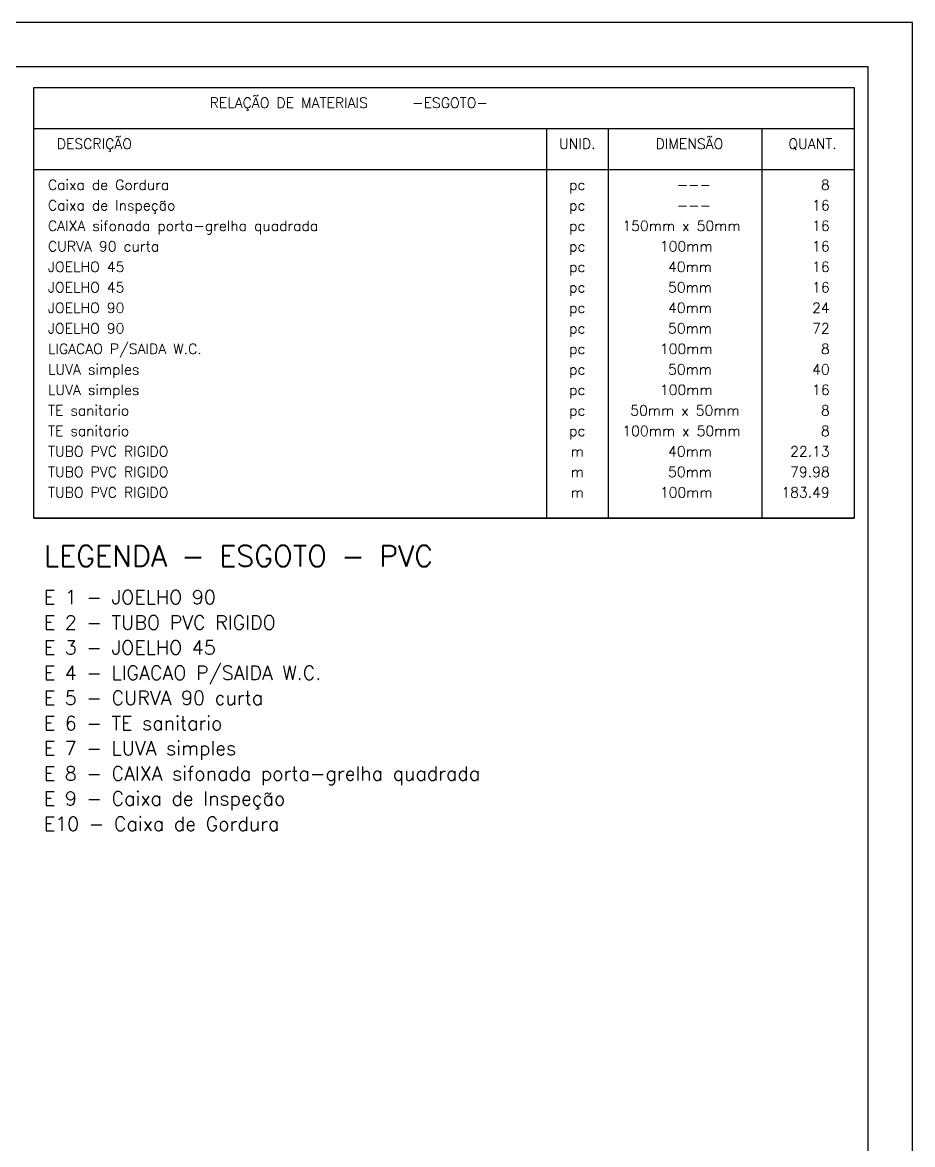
# Model space of a CAD drawing. Header units: metres. Extents: x 49 to 320, y -91 to 27.
# Drawn here: x 178.41 to 188.44, y -28.97 to -16.33 of the extents above; entities that cross this region are included whole.
import ezdxf
from ezdxf.enums import TextEntityAlignment as Align

# ---------------------------------------------------------------- set-up
doc = ezdxf.new("R2010")
doc.units = ezdxf.units.M
doc.header["$LTSCALE"] = 0.2
doc.layers.add('ARQ-FLH', color=7, linetype='Continuous')
doc.styles.add('ROMANS', font='romans', dxfattribs={"height": 6})

msp = doc.modelspace()

# ---------------------------------------------------------------- linework, layer by layer
at = {"color": 15}
for p, q in [((188.44, -16.327), (141.615, -16.327)), ((188.44, -43.108), (188.44, -16.327))]:
    msp.add_line(p, q, dxfattribs=at)
at = {"color": 0}
for p, q in [((187.94, -16.827), (142.865, -16.827)), ((187.94, -42.608), (187.94, -16.827))]:
    msp.add_line(p, q, dxfattribs=at)
for p, q in [((178.543, -17.059), (187.783, -17.059)), ((178.543, -21.91), (178.543, -17.059)), ((187.783, -17.059), (187.783, -21.91)), ((178.543, -17.521), (187.783, -17.521)), ((184.318, -17.521), (184.318, -21.91)), ((185.011, -17.521), (185.011, -21.91)), ((186.743, -17.521), (186.743, -21.91)), ((187.783, -17.521), (187.783, -21.91)), ((178.543, -17.983), (187.783, -17.983)), ((178.543, -21.91), (187.783, -21.91)), ((187.783, -21.91), (178.543, -21.91))]:
    msp.add_line(p, q)
at = {"layer": 'ARQ-FLH', "const_width": 0.001}
msp.add_lwpolyline([(179.19, -42.578), (179.19, -42.608), (187.94, -42.608), (187.94, -42.578), (187.94, -37.303), (187.94, -28.258), (179.19, -28.258), (179.19, -38.919)], dxfattribs=at)

# ---------------------------------------------------------------- texts
at = {"style": 'ROMANS'}
for s, height, p in [('                       RELAÇÃO DE MATERIAIS    -ESGOTO-      ', 0.1155, (178.543, -17.29)), ('   DESCRIÇÃO                                        ', 0.1155, (178.543, -17.752)), ('  Caixa de Gordura                                  ', 0.1155, (178.543, -18.214)), ('  Caixa de Inspeção                                 ', 0.1155, (178.543, -18.445)), ('  CAIXA sifonada porta-grelha quadrada              ', 0.1155, (178.543, -18.676)), ('  CURVA 90 curta                                    ', 0.1155, (178.543, -18.907)), ('  JOELHO 45                                         ', 0.1155, (178.543, -19.138)), ('  JOELHO 45                                         ', 0.1155, (178.543, -19.369)), ('  JOELHO 90                                         ', 0.1155, (178.543, -19.6)), ('  JOELHO 90                                         ', 0.1155, (178.543, -19.831)), ('  LIGACAO P/SAIDA W.C.                              ', 0.1155, (178.543, -20.062)), ('  LUVA simples                                      ', 0.1155, (178.543, -20.293)), ('  LUVA simples                                      ', 0.1155, (178.543, -20.524)), ('  TE sanitario                                      ', 0.1155, (178.543, -20.755)), ('  TE sanitario                                      ', 0.1155, (178.543, -20.986)), ('  TUBO PVC RIGIDO                                   ', 0.1155, (178.543, -21.217)), ('  TUBO PVC RIGIDO                                   ', 0.1155, (178.543, -21.448)), ('  TUBO PVC RIGIDO                                   ', 0.1155, (178.543, -21.679)), ('LEGENDA - ESGOTO - PVC', 0.23625, (178.655, -22.455)), ('E 1 - JOELHO 90', 0.1575, (178.655, -22.881)), ('E 2 - TUBO PVC RIGIDO', 0.1575, (178.655, -23.164)), ('E 3 - JOELHO 45', 0.1575, (178.655, -23.448)), ('E 4 - LIGACAO P/SAIDA W.C.', 0.1575, (178.655, -23.731)), ('E 5 - CURVA 90 curta', 0.1575, (178.655, -24.015)), ('E 6 - TE sanitario', 0.1575, (178.655, -24.298)), ('E 7 - LUVA simples', 0.1575, (178.655, -24.582)), ('E 8 - CAIXA sifonada porta-grelha quadrada', 0.1575, (178.655, -24.865)), ('E 9 - Caixa de Inspeção', 0.1575, (178.655, -25.149)), ('E10 - Caixa de Gordura', 0.1575, (178.655, -25.432))]:
    msp.add_text(s, height=height, dxfattribs=at).set_placement(p)
for s, p in [('UNID.', (184.664, -17.752)), ('   DIMENSÃO  ', (185.877, -17.752)), (' pc ', (184.664, -18.214)), ('      ---    ', (185.877, -18.214)), (' pc ', (184.664, -18.445)), ('      ---    ', (185.877, -18.445)), ('150mm x 50mm ', (185.877, -18.676)), (' pc ', (184.664, -18.676)), (' pc ', (184.664, -18.907)), ('    100mm    ', (185.877, -18.907)), (' pc ', (184.664, -19.138)), ('     40mm    ', (185.877, -19.138)), (' pc ', (184.664, -19.369)), ('     50mm    ', (185.877, -19.369)), (' pc ', (184.664, -19.6)), ('     40mm    ', (185.877, -19.6)), ('     50mm    ', (185.877, -19.831)), (' pc ', (184.664, -19.831)), ('    100mm    ', (185.877, -20.062)), (' pc ', (184.664, -20.062)), (' pc ', (184.664, -20.293)), ('     50mm    ', (185.877, -20.293)), (' pc ', (184.664, -20.524)), ('    100mm    ', (185.877, -20.524)), (' pc ', (184.664, -20.755)), (' 50mm x 50mm ', (185.877, -20.755)), (' pc ', (184.664, -20.986)), ('100mm x 50mm ', (185.877, -20.986)), ('     40mm    ', (185.877, -21.217)), ('  m  ', (184.664, -21.217)), ('     50mm    ', (185.877, -21.448)), ('  m  ', (184.664, -21.448)), ('  m  ', (184.664, -21.679)), ('    100mm    ', (185.877, -21.679))]:
    msp.add_text(s, height=0.1155, dxfattribs=at).set_placement(p, align=Align.CENTER)
for s, p in [(' QUANT.', (187.586, -17.752)), ('     8 ', (187.586, -18.214)), ('    16 ', (187.586, -18.445)), ('    16 ', (187.586, -18.676)), ('    16 ', (187.586, -18.907)), ('    16 ', (187.586, -19.138)), ('    16 ', (187.586, -19.369)), ('    24 ', (187.586, -19.6)), ('    72 ', (187.586, -19.831)), ('     8 ', (187.586, -20.062)), ('    40 ', (187.586, -20.293)), ('    16 ', (187.586, -20.524)), ('     8 ', (187.586, -20.755)), ('     8 ', (187.586, -20.986)), (' 22.13 ', (187.586, -21.217)), (' 79.98 ', (187.586, -21.448)), ('183.49 ', (187.586, -21.679))]:
    msp.add_text(s, height=0.1155, dxfattribs=at).set_placement(p, align=Align.RIGHT)

doc.saveas('drawing.dxf')
